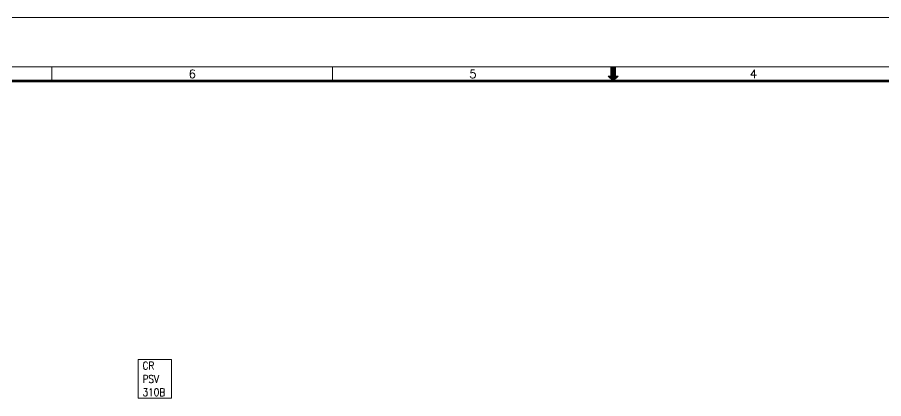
# Model space of a CAD drawing. Extents: x 0 to 841, y 0 to 594.
# Drawn here: x 209.8 to 516.2, y 459.3 to 594 of the extents above; entities that cross this region are included whole.
import ezdxf
from ezdxf.enums import TextEntityAlignment as Align

# ---------------------------------------------------------------- set-up
doc = ezdxf.new("R2010")
doc.units = 0
doc.header["$MEASUREMENT"] = 0
doc.layers.add('3', color=7, linetype='Continuous', lineweight=5)
doc.layers.add('T-TEXT1', color=7, linetype='Continuous', lineweight=5)
doc.styles.add('ROMANS', font='ROMANS')
doc.styles.add('TXT', font='txt.shx')

msp = doc.modelspace()

# ---------------------------------------------------------------- linework, layer by layer
at = {"layer": '3', "color": 2, "linetype": 'Continuous', "lineweight": 0}
msp.add_lwpolyline([(252.575, 459.4875), (264.275, 459.4875), (264.275, 473.1375), (252.575, 473.1375), (252.575, 459.4875)], dxfattribs=at)
at = {"layer": 'T-TEXT1', "color": 7, "linetype": 'Continuous', "lineweight": 0}
for p, q in [((222.0375, 571.525), (222.0375, 576.4875)), ((321.2625, 571.525), (321.2625, 576.4875)), ((419.6375, 576.4875), (419.6375, 573.25)), ((420.5, 571.525), (420.5, 576.4875)), ((421.3625, 576.4875), (421.3625, 573.25)), ((418.775, 573.25), (420.5, 571.525)), ((418.775, 573.25), (419.6375, 573.25)), ((422.225, 573.25), (420.5, 571.525)), ((421.3625, 573.25), (422.225, 573.25))]:
    msp.add_line(p, q, dxfattribs=at)
msp.add_lwpolyline([(0, 0), (841, 0), (841, 594), (0, 594), (0, 0)], dxfattribs=at)
msp.add_lwpolyline([(18.6125, 576.4875), (822.3875, 576.4875), (822.3875, 17.5125), (18.6125, 17.5125)], close=True, dxfattribs=at)
at = {"layer": 'T-TEXT1', "color": 7, "linetype": 'Continuous', "lineweight": 0, "const_width": 0.9911}
msp.add_lwpolyline([(23.575, 571.525), (817.425, 571.525), (817.425, 22.475), (23.575, 22.475), (23.575, 571.525)], dxfattribs=at)
at = {"layer": 'T-TEXT1', "color": 7, "linetype": 'Continuous', "lineweight": 0}
for points in [[(419.6375, 576.4875), (419.6375, 573.25), (421.3625, 576.4875), (421.3625, 573.25)], [(418.775, 573.25), (420.5, 571.525), (422.225, 573.25)]]:
    msp.add_solid(points, dxfattribs=at)

# ---------------------------------------------------------------- texts
at = {"layer": '3', "color": 2, "linetype": 'Continuous', "lineweight": 0, "style": 'TXT', "width": 0.851861}
for s, p in [('CR', (254.1, 469.6)), ('PSV', (254.1, 464.9)), ('310B', (254.1, 460.2))]:
    msp.add_text(s, height=2.7, dxfattribs=at).set_placement(p)
at = {"layer": 'T-TEXT1', "color": 7, "linetype": 'Continuous', "lineweight": 0, "style": 'ROMANS'}
for s, p in [('6', (271.65, 574.0125)), ('5', (370.8875, 574.0125)), ('4', (470.1125, 574.0125))]:
    msp.add_text(s, height=2.9732, dxfattribs=at).set_placement(p, align=Align.MIDDLE)

doc.saveas('drawing.dxf')
